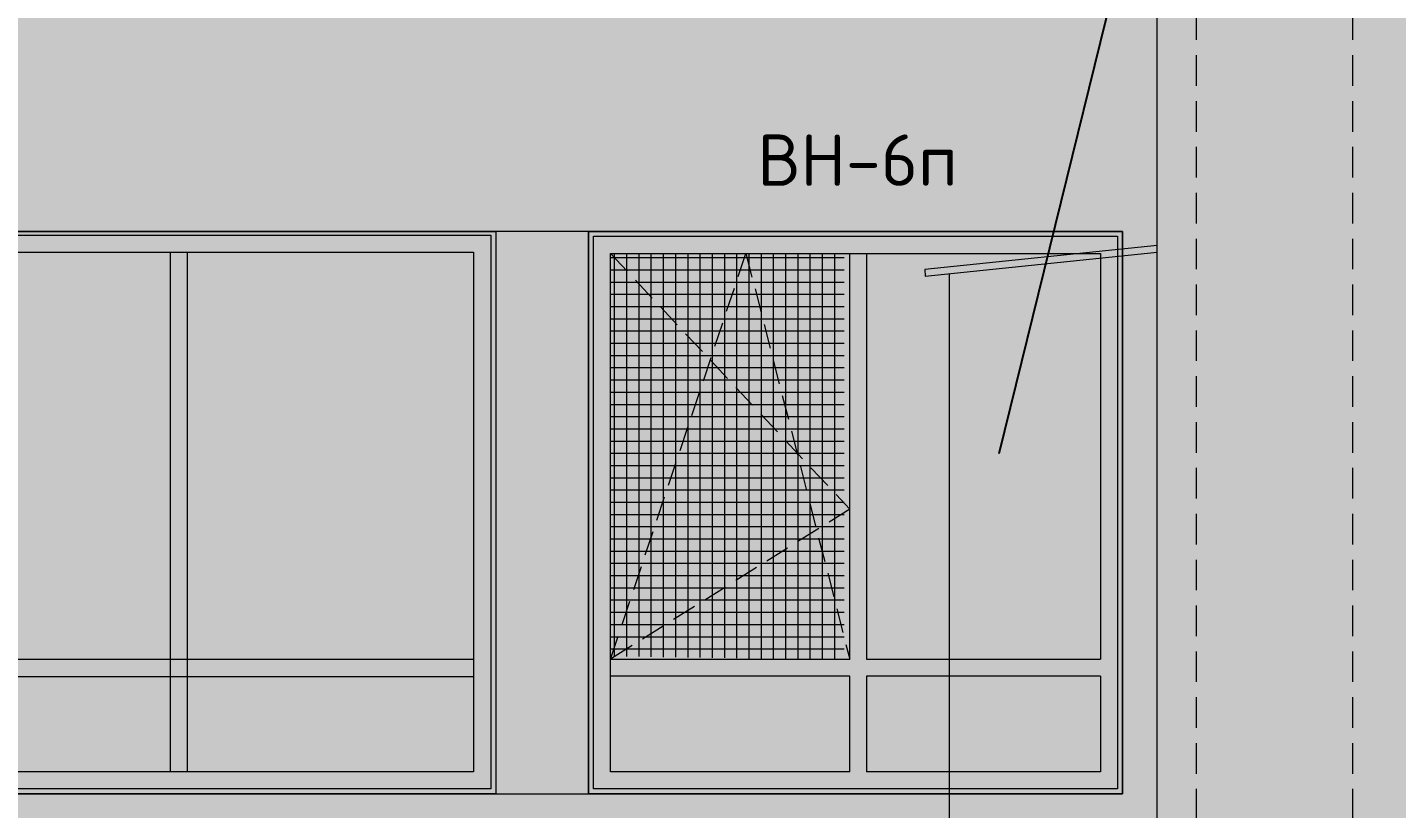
# Model space of a CAD drawing. Header units: millimetres. Extents: x -136099598 to 9192475, y 0 to 779331.
# Drawn here: x 65333 to 70932, y 289393 to 292587 of the extents above; entities that cross this region are included whole.
import ezdxf
from ezdxf import colors
from ezdxf.entities.mleader import LeaderData, LeaderLine
from ezdxf.math import Vec2, Vec3

# ---------------------------------------------------------------- set-up
doc = ezdxf.new("R2010")
doc.units = ezdxf.units.MM
doc.header["$MEASUREMENT"] = 0
doc.linetypes.add('01_base$0$DASHED2', pattern=[0.375, 0.25, -0.125])
doc.linetypes.add('ADSK_Штриховая_ш2 п1', pattern=[3, 2, -1])
doc.layers.get('0').update_dxf_attribs({"color": 250, "lineweight": 9})
for name, color, linetype, lineweight, true_color in [('!_Окно_00_Штрих_Стекло', 7, 'Continuous', 0, 0x737373), ('RAL 000 80 00', 7, 'Continuous', 0, 0xb9b8b6), ('RAL 7016', 7, 'Continuous', 0, 0x383e42), ('RAL 90 10', 7, 'Continuous', 0, 0xf1ece1)]:
    doc.layers.add(name, color=color, linetype=linetype, lineweight=lineweight, true_color=true_color)
for name, color, linetype in [('PDF _0', 7, 'Continuous'), ('PDF _PDF _0', 7, 'Continuous'), ('PDF _Текст', 7, 'Continuous')]:
    doc.layers.add(name, color=color, linetype=linetype)
doc.layers.add('АР-Выноски', color=5, linetype='Continuous', lineweight=5)
doc.layers.add('пунктир', color=251, linetype='Continuous', lineweight=13)
doc.styles.add('ICOCPEUR', font='isocpeur.ttf')
doc.styles.add('PDF ISOCPEUR', font='isocpeur.ttf')

# ---------------------------------------------------------------- blocks, each defined once
blk = doc.blocks.new('A$C99738332')
at = {"ltscale": 150}
blk.add_lwpolyline([(-948.6, 3595.1), (0, 3692.6), (0, 3720.7), (-950, 3621.8)], close=True, dxfattribs=at)
at = {"ltscale": 100}
for points in [[(0, 297.3), (0, 3720.7)], [(-850, 297.3), (-850, 3605.2)]]:
    blk.add_lwpolyline(points, dxfattribs=at)
blk = doc.blocks.new('A$Cce7b7053')
at = {"layer": '!_Окно_00_Штрих_Стекло'}
h = blk.add_hatch(color=256, dxfattribs=at)
h.dxf.hatch_style = 1
h.set_gradient(color1=(70, 92, 124), color2=(219, 225, 235), name='CURVED')
h.paths.add_polyline_path([(-85.3, -2091.5), (-85.6, -90), (-2209.2, -90), (-2209, -2095.7)])
h = blk.add_hatch(color=256, dxfattribs=at)
h.dxf.hatch_style = 1
h.set_gradient(color1=(70, 92, 124), color2=(219, 225, 235), name='CURVED')
h.paths.add_polyline_path([(-90, -8316.7), (-90, -2653), (-2213.7, -2653), (-2213.7, -8316.7)])
at = {"layer": 'PDF _PDF _0', "lineweight": 0, "true_color": 0x636466}
h = blk.add_hatch(dxfattribs=at)
h.set_pattern_fill('ANSI37', color=251, scale=400, angle=225)
h.set_pattern_definition([(270, (827904.3, 147384.61), (50, 8e-15), []), (2e-15, (827904.3, 147384.61), (-4e-16, 50), [])])
h.paths.add_polyline_path([(-562.2, -2093.6), (-2209.2, -2093.6), (-2209.2, -1137.4), (-547.6, -1137.4)])
at = {"layer": 'RAL 7016', "ltscale": 100, "transparency": 33554687}
h = blk.add_hatch(color=256, dxfattribs=at)
h.dxf.hatch_style = 1
h.paths.add_polyline_path([(-2299.2, -2183.6), (-2299.2, 0), (0, 0), (0, -2183.6)])
h.paths.add_polyline_path([(-2209.2, -2093.6), (-90, -2093.6), (-90, -90), (-2209.2, -90)], flags=16)
h = blk.add_hatch(color=256, dxfattribs=at)
h.dxf.hatch_style = 1
h.paths.add_polyline_path([(-549.5, -2093.6), (-550, -90), (-480, -90), (-480.5, -2093.6)])
h = blk.add_hatch(color=256, dxfattribs=at)
h.dxf.hatch_style = 1
h.paths.add_polyline_path([(-90, -1116.2), (-2209.2, -1116.2), (-2209.2, -1046.2), (-90, -1046.2)])
h = blk.add_hatch(color=256, dxfattribs=at)
h.dxf.hatch_style = 1
h.paths.add_polyline_path([(-2301.4, -8386.7), (-2299.2, -2563), (0, -2563), (-2.2, -8386.7)])
h.paths.add_polyline_path([(-2213.7, -8316.7), (-90, -8316.7), (-90, -2653), (-2213.7, -2653)], flags=16)
h = blk.add_hatch(color=256, dxfattribs=at)
h.dxf.hatch_style = 1
h.paths.add_polyline_path([(-550.3, -8317.6), (-550, -2653), (-477.6, -2653), (-477.6, -8317.6)])
h = blk.add_hatch(color=256, dxfattribs=at)
h.dxf.hatch_style = 1
h.paths.add_polyline_path([(-90, -3894.3), (-2213.7, -3893.7), (-2213.7, -3823.7), (-90, -3824.3)])
at = {"ltscale": 150}
for points in [[(-2299.2, -2183.6), (0, -2183.6), (0, 0), (-2299.2, 0)], [(-2299.2, -2563), (0, -2563), (0, -8386.7), (-2299.2, -8386.7)]]:
    blk.add_lwpolyline(points, close=True, dxfattribs=at)
at = {"layer": 'PDF _0', "linetype": 'ADSK_Штриховая_ш2 п1', "lineweight": 0, "ltscale": 50}
blk.add_lwpolyline([(-2209.2, -2093.6), (-1163.8, -1115.1), (-550, -2093.6), (-2209.2, -1539.7), (-550, -1115.1)], dxfattribs=at)
at = {"layer": 'PDF _PDF _0', "lineweight": 0}
for points in [[(0, 0), (0, -2183.6), (-2299.2, -2183.6), (-2299.2, 0)], [(-20, -20), (-20, -2163.6), (-2279.2, -2163.6), (-2279.2, -20)], [(0, -2563), (0, -8386.7), (-2299.2, -8386.7), (-2299.2, -2563)], [(-20, -2583), (-20, -8386.7), (-2283.7, -8386.7), (-2283.7, -2583)], [(-90, -2653), (-90, -8316.7), (-2213.7, -8316.7), (-2213.7, -2653)], [(-477.6, -2653), (-477.9, -8317.6), (-550, -8317.6), (-550.5, -2653)], [(-90, -3824.3), (-90, -3893.2), (-2213.7, -3893.2), (-2213.7, -3824.3)]]:
    blk.add_lwpolyline(points, close=True, dxfattribs=at)
for points in [[(-90, -1115.1), (-90, -2093.6), (-2209.2, -2093.6), (-2209.2, -90), (-550, -90)], [(-550, -1046.2), (-550, -90)], [(-480, -90), (-90, -90), (-90, -1046.2)], [(-480, -90), (-480, -1046.2)], [(-550, -1115.1), (-2209.2, -1115.1), (-2209.2, -1046.2), (-550, -1046.2)], [(-480, -1046.2), (-90, -1046.2)], [(-480, -1115.1), (-480, -2093.6), (-550, -2093.6), (-550, -1115.1)], [(-90, -1115.1), (-480, -1115.1)]]:
    blk.add_lwpolyline(points, dxfattribs=at)
at = {"layer": 'PDF _Текст', "lineweight": 0, "insert": (-2485.8, -673.3), "char_height": 209.99, "attachment_point": 9, "rotation": 90, "style": 'PDF ISOCPEUR'}
blk.add_mtext('ВН-6п', dxfattribs=at)

msp = doc.modelspace()

# ---------------------------------------------------------------- hatches: boundary and pattern name
at = {"layer": 'RAL 000 80 00'}
h = msp.add_hatch(color=256, dxfattribs=at)
h.dxf.hatch_style = 1
h.paths.add_polyline_path([(69953.4, 302392), (60618.8, 302392), (60618.5, 288553.6), (69953.6, 288553.6)])
h = msp.add_hatch(color=256, dxfattribs=at)
h.dxf.hatch_style = 1
h.paths.add_polyline_path([(69953.5, 291667.8), (69103.5, 291580.5), (69103.5, 288553.6), (69953.6, 288553.6)])
at = {"layer": 'RAL 90 10', "ltscale": 100, "transparency": 33554687}
h = msp.add_hatch(color=256, dxfattribs=at)
h.dxf.hatch_style = 1
h.paths.add_polyline_path([(82925.1, 302392), (69953.5, 302392), (69953.5, 288553.6), (82924.9, 288553.6)])
h = msp.add_hatch(color=256, dxfattribs=at)
h.dxf.hatch_style = 1
h.paths.add_polyline_path([(69953.5, 291667.8), (69102.1, 291580.3), (69102.8, 288552.8), (69952.1, 288554.3)])

# ---------------------------------------------------------------- linework, layer by layer
at = {"ltscale": 150}
msp.add_line((69953.5, 286902.9, 0.1), (69953.5, 302392, -1.1), dxfattribs=at)
msp.add_lwpolyline([(60615.4, 289452.8), (69811.1, 289452.8), (69811.1, 291752.8), (60615.4, 291752.8)], close=True, dxfattribs=at)
at = {"ltscale": 150, "elevation": -0.4}
msp.add_lwpolyline([(69004.9, 291570.3), (69953.5, 291667.8), (69953.5, 291695.9), (69003.5, 291597.1)], close=True, dxfattribs=at)
at = {"ltscale": 100, "elevation": -0.4}
for points in [[(69953.5, 288272.6), (69953.5, 291695.9)], [(69103.5, 287253.6), (69103.5, 291580.5)]]:
    msp.add_lwpolyline(points, dxfattribs=at)
at = {"layer": 'пунктир', "linetype": '01_base$0$DASHED2', "ltscale": 500}
for p, q in [((70113.5, 286348, 0), (70113.5, 302392, 0)), ((70753.5, 286348, 0), (70753.5, 302392))]:
    msp.add_line(p, q, dxfattribs=at)

# ---------------------------------------------------------------- block references
at = {"ltscale": 150, "rotation": 270}
msp.add_blockref('A$Cce7b7053', (69811.1, 289453.6), dxfattribs=at)
at = {"ltscale": 150}
msp.add_blockref('A$C99738332', (69953.5, 287975.2, -0.4), dxfattribs=at)

# ---------------------------------------------------------------- leaders
at = {"layer": 'АР-Выноски'}
ml = msp.add_multileader_mtext('Standard', dxfattribs=at)
ml.set_content('Устройство покрытия из профнастила окрашенного в цвет цоколя асфальт матовый), на металлическом каркасе. Примыкание к фасаду предусмотреть через отлив из оцинкованной стали с окраской по RAL 7016.', color=256, style='ICOCPEUR')
ml.set_leader_properties()
ml.build(insert=Vec2(0, 0))
ml.multileader.update_dxf_attribs({"text_left_attachment_type": 6, "text_right_attachment_type": 6, "dogleg_length": 100, "arrow_head_size": 250})
ctx = ml.context
ctx.base_point, ctx.char_height, ctx.arrow_head_size, ctx.landing_gap_size, ctx.plane_origin = Vec3(72881.7, 304921.6, -0.2), 250, 250, 25, Vec3(74241.7, 290457.5, -0.2)
ctx.left_attachment, ctx.right_attachment = 6, 6
notes = []
notes.append((ctx, [(1, (1, 1, 0), (72781.7, 304921.6, -0.2), (1, 0), 100, [(0, [(69246.7, 290602.4, -0.2)], 0, [])])]))
ctx.mtext.insert, ctx.mtext.width, ctx.mtext.defined_height, ctx.mtext.flow_direction = Vec3(72906.7, 305221.6, -0.2), 8625.305, 230, 5
for ctx, leaders in notes:
    for number, flags, end, landing, length, lines in leaders:
        leader = LeaderData()
        leader.index, (leader.has_last_leader_line, leader.has_dogleg_vector, leader.attachment_direction) = number, flags
        leader.last_leader_point, leader.dogleg_vector, leader.dogleg_length = Vec3(end), Vec3(landing), length
        for number, points, colour, breaks in lines:
            line = LeaderLine()
            line.index, line.vertices, line.color, line.breaks = number, Vec3.list(points), colors.encode_raw_color(colour), breaks
            leader.lines.append(line)
        ctx.leaders.append(leader)

doc.saveas('drawing.dxf')
